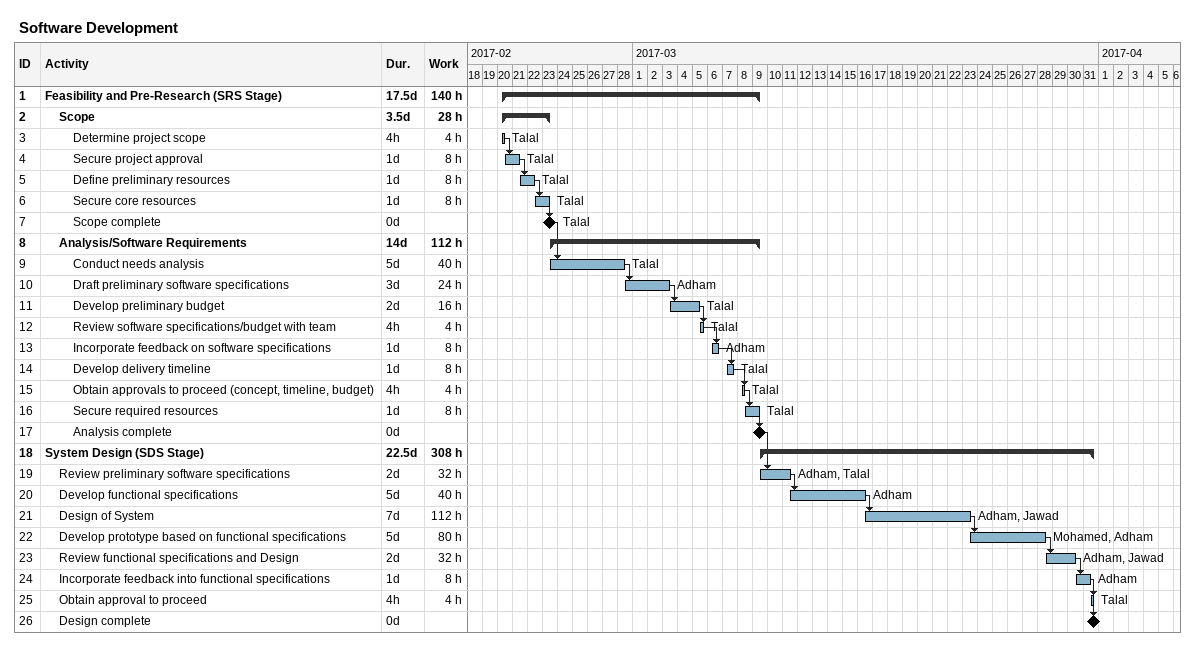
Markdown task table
Software Development

| ID | Level | Task | Duration | Start | Finish | Predecessors | Resources | Work (h) |
|---|---|---|---|---|---|---|---|---|
| 1 | 1 | **Feasibility and Pre-Research (SRS Stage)** | 17.5d | 2017-02-20 | 2017-03-09 |  |  | 140 |
| 2 | 2 | **Scope** | 3.5d | 2017-02-20 | 2017-02-23 |  |  | 28 |
| 3 | 3 | Determine project scope | 4h | 2017-02-20 | 2017-02-20 |  | Talal | 4 |
| 4 | 3 | Secure project approval | 1d | 2017-02-20 | 2017-02-21 | 3 | Talal | 8 |
| 5 | 3 | Define preliminary resources | 1d | 2017-02-21 | 2017-02-22 | 4 | Talal | 8 |
| 6 | 3 | Secure core resources | 1d | 2017-02-22 | 2017-02-23 | 5 | Talal | 8 |
| 7 | 3 | Scope complete | 0d | 2017-02-23 | 2017-02-23 | 6 | Talal |  |
| 8 | 2 | **Analysis/Software Requirements** | 14d | 2017-02-23 | 2017-03-09 |  |  | 112 |
| 9 | 3 | Conduct needs analysis | 5d | 2017-02-23 | 2017-02-28 | 7 | Talal | 40 |
| 10 | 3 | Draft preliminary software specifications | 3d | 2017-02-28 | 2017-03-03 | 9 | Adham | 24 |
| 11 | 3 | Develop preliminary budget | 2d | 2017-03-03 | 2017-03-05 | 10 | Talal | 16 |
| 12 | 3 | Review software specifications/budget with team | 4h | 2017-03-05 | 2017-03-05 | 11 | Talal | 4 |
| 13 | 3 | Incorporate feedback on software specifications | 1d | 2017-03-06 | 2017-03-06 | 12 | Adham | 8 |
| 14 | 3 | Develop delivery timeline | 1d | 2017-03-07 | 2017-03-07 | 13 | Talal | 8 |
| 15 | 3 | Obtain approvals to proceed (concept, timeline, budget) | 4h | 2017-03-08 | 2017-03-08 | 14 | Talal | 4 |
| 16 | 3 | Secure required resources | 1d | 2017-03-08 | 2017-03-09 | 15 | Talal | 8 |
| 17 | 3 | Analysis complete | 0d | 2017-03-09 | 2017-03-09 | 16 |  |  |
| 18 | 1 | **System Design (SDS Stage)** | 22.5d | 2017-03-09 | 2017-03-31 |  |  | 308 |
| 19 | 2 | Review preliminary software specifications | 2d | 2017-03-09 | 2017-03-11 | 17 | Adham, Talal | 32 |
| 20 | 2 | Develop functional specifications | 5d | 2017-03-11 | 2017-03-16 | 19 | Adham | 40 |
| 21 | 2 | Design of System | 7d | 2017-03-16 | 2017-03-23 | 20 | Adham, Jawad | 112 |
| 22 | 2 | Develop prototype based on functional specifications | 5d | 2017-03-23 | 2017-03-28 | 21 | Mohamed, Adham | 80 |
| 23 | 2 | Review functional specifications and Design | 2d | 2017-03-28 | 2017-03-30 | 22 | Adham, Jawad | 32 |
| 24 | 2 | Incorporate feedback into functional specifications | 1d | 2017-03-30 | 2017-03-31 | 23 | Adham | 8 |
| 25 | 2 | Obtain approval to proceed | 4h | 2017-03-31 | 2017-03-31 | 24 | Talal | 4 |
| 26 | 2 | Design complete | 0d | 2017-03-31 | 2017-03-31 | 25 |  |  |
